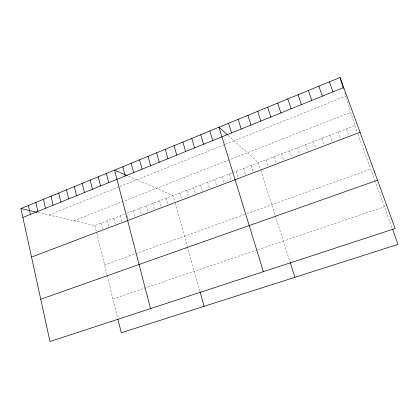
<?xml version="1.0" encoding="UTF-8"?>
<svg xmlns="http://www.w3.org/2000/svg" width="419" height="419" viewBox="0 0 419 419"><rect width="100%" height="100%" fill="white"/><g stroke="black" fill="none" stroke-linecap="round" stroke-linejoin="round"><path stroke-width="0.31" stroke-dasharray="2.1 1.57" d="M48.929 214.984L119.247 186.827M119.824 186.596L345.795 96.119L346.686 99.004M73.812 220.713L350.771 112.282M38.234 212.527L94.877 225.563L125.459 213.81M126.632 213.36L354.893 125.674L346.859 99.565M104.567 264.944L246.325 213.894M246.896 213.69L370.684 169.114M112.926 298.92L257.386 249.865M257.968 249.666L384.364 206.75M128.334 176.095L173.042 195.532L174.791 201.764M228.355 135.656L258.376 162.75L260.461 169.281M354.893 125.674L357.349 132.425M358.015 134.258L374.628 179.955M374.848 180.558L392.268 228.486M346.487 128.905L348.907 135.636M338.149 132.105L340.537 138.82M329.879 135.285L332.236 141.978M321.677 138.432L323.997 145.11M313.538 141.559L315.832 148.216M305.467 144.66L307.729 151.301M297.464 147.734L299.491 153.757M289.519 150.788L291.718 157.387M281.641 153.815L283.81 160.398M273.827 156.816L275.964 163.384M266.07 159.796L268.181 166.343M260.838 170.465L275.131 215.303M275.33 215.926L290.053 262.105M250.971 165.594L252.835 171.518M243.617 168.422L245.644 174.917M344.727 92.646L345.617 95.537M236.321 171.224L238.317 177.703M229.078 174.005L230.869 179.882M221.887 176.766L223.835 183.213M214.753 179.51L216.675 185.936M207.672 182.228L209.568 188.639M200.643 184.931L202.513 191.321M193.667 187.607L195.484 193.887M186.743 190.268L188.534 196.532M179.866 192.913L181.637 199.156M175.137 203.011L187.235 246.147M187.408 246.77L199.868 291.205M166.27 198.135L167.993 204.352M159.539 200.717L161.242 206.918M152.867 203.283L154.543 209.463M146.236 205.829L147.891 211.998M139.653 208.358L141.287 214.507M133.122 210.867L134.729 217M127.266 215.806L128.062 218.865M120.19 215.837L121.604 221.326M113.795 218.294L115.34 224.38M107.442 220.734L108.971 226.805M101.136 223.154L102.645 229.209M94.877 225.563L96.36 231.602M96.81 233.425L107.028 274.948M107.18 275.571L117.687 318.262"/><path stroke-width="0.63" d="M20.95 208.547L340.055 77.478L395.138 228.528L49.971 341.522L20.95 208.547L36.992 212.239M22.893 217.451L343.711 87.498M31.545 257.083L360.036 132.268M40.743 299.245L377.509 180.18M127.219 175.613L114.544 170.104L150.5 308.614M227.491 134.881L218.985 127.203L263.373 271.664M392.493 229.099L398.05 244.392L121.259 332.77L117.839 318.89M329.386 81.862L332.974 91.85M318.822 86.199L322.352 96.155M308.374 90.494L311.836 100.413M298.029 94.741L301.434 104.624M287.79 98.947L291.137 108.799M277.661 103.105L280.945 112.926M267.631 107.227L270.863 117.011M257.706 111.302L260.875 121.054M247.88 115.34L250.997 125.056M290.247 262.713L294.908 277.326M238.149 119.336L241.213 129.021M228.523 123.291L231.529 132.938M340.055 77.478L343.428 88.435M209.825 130.969L212.726 140.559M200.748 134.698L203.603 144.251M191.755 138.39L194.563 147.912M182.852 142.046L185.612 151.542M174.032 145.671L176.745 155.135M165.296 149.258L167.961 158.691M200.046 291.834L204.105 306.315M156.638 152.815L159.257 162.216M148.064 156.334L150.636 165.709M139.569 159.828L142.099 169.166M131.152 163.284L133.635 172.591M122.809 166.71L125.255 175.99M106.358 173.466L108.715 182.689M98.24 176.802L100.56 185.994M90.2 180.102L92.479 189.268M82.229 183.375L84.465 192.51M74.331 186.623L76.53 195.725M66.501 189.838L68.664 198.91M58.739 193.023L60.865 202.073M51.05 196.181L53.134 205.2M43.424 199.313L45.477 208.306M35.866 202.419L37.883 211.38M28.377 205.493L30.357 214.428"/></g></svg>
